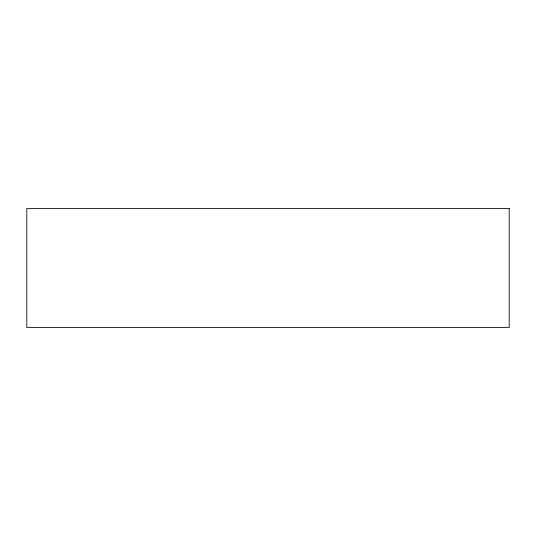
<?xml version="1.0" encoding="UTF-8"?>
<svg xmlns="http://www.w3.org/2000/svg" width="536" height="536" viewBox="0 0 536 536"><rect width="100%" height="100%" fill="white"/><g stroke="black" fill="none" stroke-linecap="round" stroke-linejoin="round"><path stroke-width="0.8" d="M509.2 208.571L26.8 208.571L26.8 327.429L509.2 327.429L509.2 208.571"/></g></svg>
